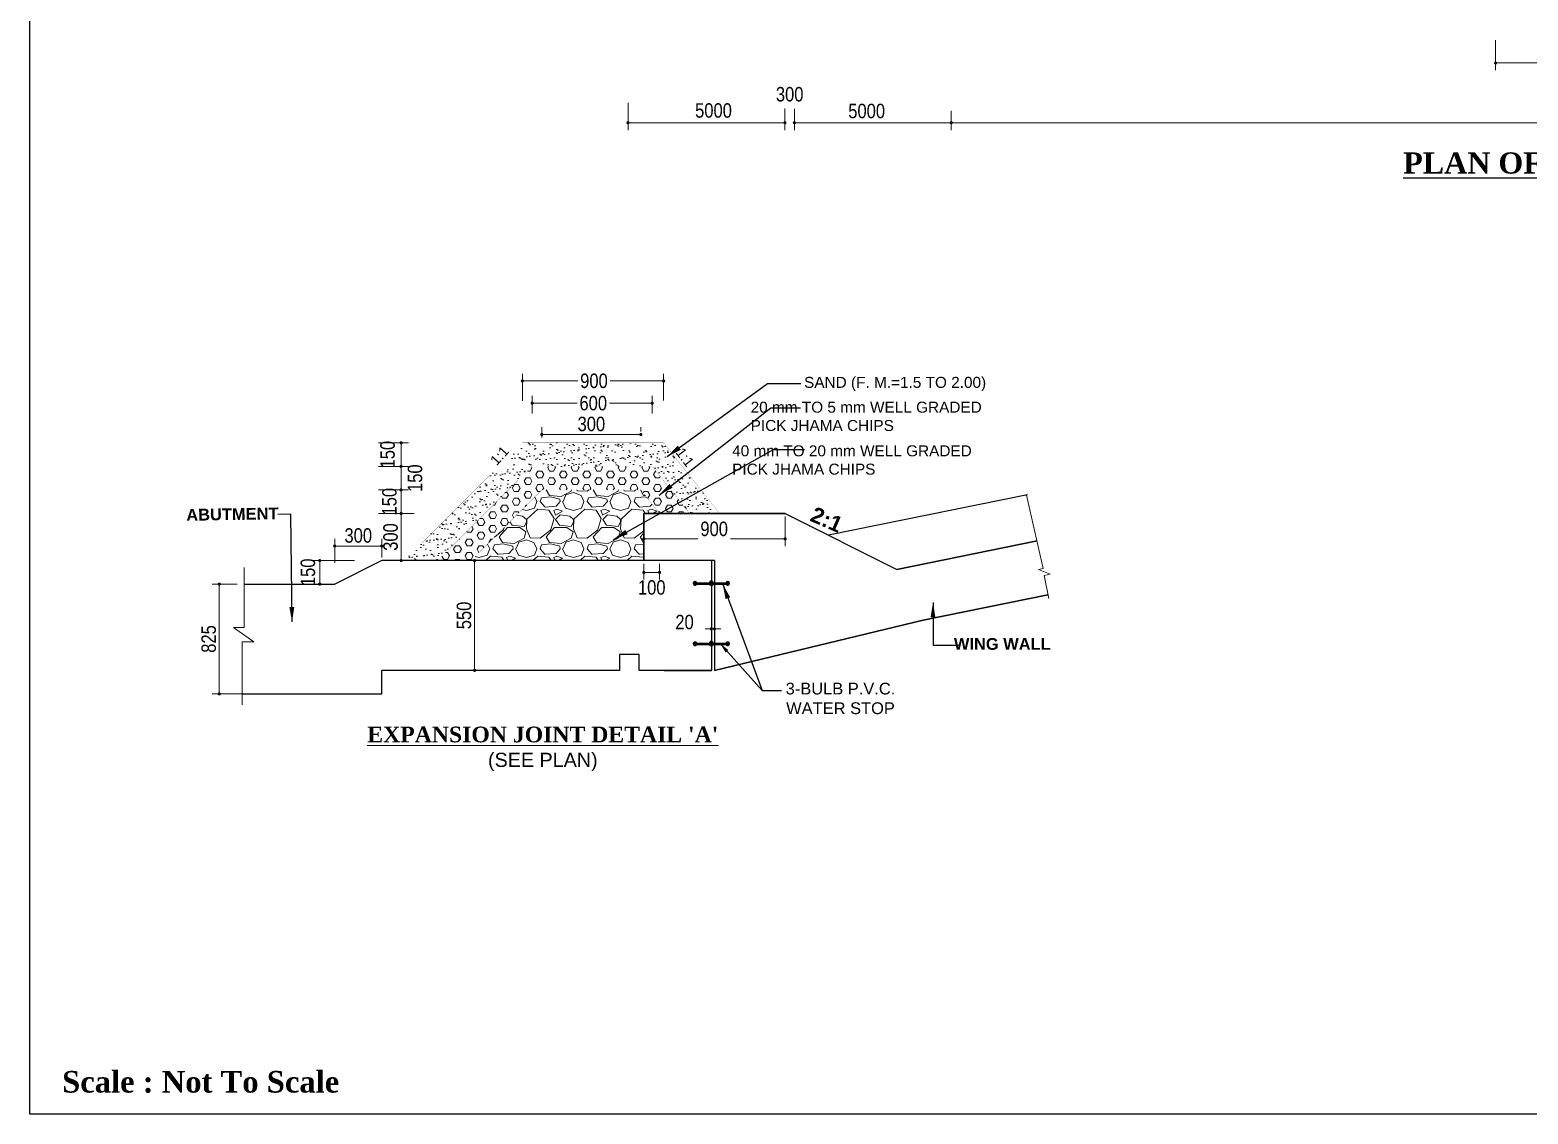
# Model space of a CAD drawing. Extents: x -358915 to 1258323, y -1667244 to -305611.
# Drawn here: x 124786 to 172511, y -1510687 to -1476153 of the extents above; entities that cross this region are included whole.
import ezdxf

# ---------------------------------------------------------------- set-up
doc = ezdxf.new("R2010")
doc.units = 0
doc.header["$LTSCALE"] = 300
doc.header["$MEASUREMENT"] = 0
doc.linetypes.add('DASHED', pattern=[0.75, 0.5, -0.25])
doc.linetypes.add('DASHED2', pattern=[9.525, 6.35, -3.175])
doc.layers.get('0').update_dxf_attribs({"linetype": 'CONTINUOUS'})
doc.layers.get('DEFPOINTS').update_dxf_attribs({"linetype": 'CONTINUOUS'})
for name, color, linetype, lineweight in [('Dim', 7, 'CONTINUOUS', 9), ('Dimension', 8, 'CONTINUOUS', 18), ('HATCH', 252, 'CONTINUOUS', 5), ('line2', 3, 'CONTINUOUS', 30)]:
    doc.layers.add(name, color=color, linetype=linetype, lineweight=lineweight)
for name, color, linetype in [('DOTTED', 240, 'DASHED2'), ('LINE', 7, 'CONTINUOUS'), ('P1', 7, 'CONTINUOUS'), ('TEXT', 10, 'CONTINUOUS')]:
    doc.layers.add(name, color=color, linetype=linetype)
doc.styles.add('1-2', font='arial.ttf')
doc.styles.add('Arial', font='arial.ttf')
doc.styles.add('DIM', font='isocp3.shx')
doc.styles.add('dimText', font='ARIALN.TTF')
doc.styles.add('text', font='ARIALN.TTF', dxfattribs={"height": 1.6})
doc.dimstyles.new('3', dxfattribs={"dimtxt": 225, "dimasz": 350, "dimexe": 100, "dimexo": 25, "dimgap": 9, "dimtad": 0, "dimdec": 0, "dimzin": 0, "dimdsep": 46, "dimtxsty": 'Standard', "dimcen": 0, "dimclrd": 5, "dimclre": 6, "dimclrt": 256, "dimadec": 0, "dimazin": 0, "dimtfac": 1, "dimtdec": 0, "dimtofl": 0, "dimtmove": 2, "dimatfit": 3, "dimfxl": 1, "dimtolj": 1, "dimtzin": 0, "dimarcsym": 0})
doc.dimstyles.new('dim_230', dxfattribs={"dimtxt": 460, "dimasz": 460, "dimexe": 230, "dimexo": 100, "dimgap": 100, "dimtad": 1, "dimdec": 0, "dimzin": 0, "dimdsep": 46, "dimtxsty": 'dimText', "dimcen": 0.09, "dimclrd": 256, "dimclre": 256, "dimclrt": 7, "dimadec": 0, "dimazin": 0, "dimtfac": 1, "dimtdec": 0, "dimtofl": 0, "dimtmove": 0, "dimatfit": 3, "dimfxl": 1, "dimtolj": 1, "dimtzin": 0, "dimlwd": -1, "dimlwe": -1, "dimarcsym": 0})
doc.dimstyles.new('dim_240', dxfattribs={"dimtxt": 480, "dimasz": 480, "dimexe": 300, "dimexo": 200, "dimgap": 200, "dimtad": 1, "dimdec": 0, "dimzin": 0, "dimdsep": 46, "dimtxsty": 'DIM', "dimcen": 350, "dimclrd": 5, "dimclre": 5, "dimclrt": 7, "dimadec": 0, "dimazin": 0, "dimtfac": 1, "dimtdec": 0, "dimtmove": 0, "dimatfit": 3, "dimfxl": 20, "dimtolj": 1, "dimtzin": 0, "dimarcsym": 0})

# ---------------------------------------------------------------- blocks, each defined once
blk = doc.blocks.new('_Dot')
at = {"color": 0, "linetype": 'ByBlock', "lineweight": -2}
blk.add_line((-0.5, 0), (-1, 0), dxfattribs=at)
at = {"color": 0, "linetype": 'ByBlock', "const_width": 0.5}
blk.add_lwpolyline([(-0.25, 0, 1), (0.25, 0, 1)], format="xyb", close=True, dxfattribs=at)
blk = doc.blocks.new('*D163')
at = {"layer": 'DEFPOINTS', "color": 0, "ltscale": 500, "transparency": 16777216}
for p in [(149138, -1478561), (154138, -1478631), (149138, -1479110)]:
    blk.add_point(p, dxfattribs=at)
at = {"layer": 'Dim', "ltscale": 500, "transparency": 16777216}
for p, q in [((149138, -1478661), (149138, -1479340)), ((154138, -1478731), (154138, -1479340)), ((154038, -1479110), (149238, -1479110))]:
    blk.add_line(p, q, dxfattribs=at)
at = {"layer": 'Dim', "ltscale": 500, "transparency": 16777216, "xscale": 100, "yscale": 100, "zscale": 100, "rotation": 180}
blk.add_blockref('_Dot', (149138, -1479110), dxfattribs=at)
at = {"layer": 'Dim', "ltscale": 500, "transparency": 16777216, "xscale": 100, "yscale": 100, "zscale": 100}
blk.add_blockref('_Dot', (154138, -1479110), dxfattribs=at)
at = {"layer": 'Dim', "color": 7, "ltscale": 500, "transparency": 16777216, "insert": (151441, -1478737), "char_height": 460, "attachment_point": 5, "style": 'dimText'}
blk.add_mtext('\\A1;5000', dxfattribs=at)
blk = doc.blocks.new('*D164')
at = {"layer": 'DEFPOINTS', "color": 0, "ltscale": 500, "transparency": 16777216}
for p in [(143838, -1478372), (148838, -1478556), (143838, -1479110)]:
    blk.add_point(p, dxfattribs=at)
at = {"layer": 'Dim', "ltscale": 500, "transparency": 16777216}
for p, q in [((143838, -1478472), (143838, -1479340)), ((148838, -1478656), (148838, -1479340)), ((148738, -1479110), (143938, -1479110))]:
    blk.add_line(p, q, dxfattribs=at)
at = {"layer": 'Dim', "ltscale": 500, "transparency": 16777216, "xscale": 100, "yscale": 100, "zscale": 100, "rotation": 180}
blk.add_blockref('_Dot', (143838, -1479110), dxfattribs=at)
at = {"layer": 'Dim', "ltscale": 500, "transparency": 16777216, "xscale": 100, "yscale": 100, "zscale": 100}
blk.add_blockref('_Dot', (148838, -1479110), dxfattribs=at)
at = {"layer": 'Dim', "color": 7, "ltscale": 500, "transparency": 16777216, "insert": (146562, -1478720), "char_height": 460, "attachment_point": 5, "style": 'dimText'}
blk.add_mtext('\\A1;5000', dxfattribs=at)
blk = doc.blocks.new('*D165')
at = {"layer": 'DEFPOINTS', "color": 0, "ltscale": 500, "transparency": 16777216}
for p in [(148838, -1478556), (149138, -1478561), (149138, -1479110)]:
    blk.add_point(p, dxfattribs=at)
at = {"layer": 'Dim', "ltscale": 500, "transparency": 16777216}
for p, q in [((148838, -1478656), (148838, -1479340)), ((149138, -1478661), (149138, -1479340)), ((148738, -1479110), (148638, -1479110)), ((149238, -1479110), (149338, -1479110))]:
    blk.add_line(p, q, dxfattribs=at)
at = {"layer": 'Dim', "ltscale": 500, "transparency": 16777216, "xscale": 100, "yscale": 100, "zscale": 100}
blk.add_blockref('_Dot', (148838, -1479110), dxfattribs=at)
at = {"layer": 'Dim', "ltscale": 500, "transparency": 16777216, "xscale": 100, "yscale": 100, "zscale": 100, "rotation": 180}
blk.add_blockref('_Dot', (149138, -1479110), dxfattribs=at)
at = {"layer": 'Dim', "color": 7, "ltscale": 500, "transparency": 16777216, "insert": (148988, -1478203), "char_height": 460, "attachment_point": 5, "style": 'dimText'}
blk.add_mtext('\\A1;300', dxfattribs=at)
blk = doc.blocks.new('*D194')
at = {"layer": 'DEFPOINTS', "color": 0, "ltscale": 500, "transparency": 16777216}
for p in [(171479, -1476380), (177478, -1476380), (177478, -1477205)]:
    blk.add_point(p, dxfattribs=at)
at = {"layer": 'Dim', "ltscale": 500, "transparency": 16777216}
for p, q in [((171479, -1476480), (171479, -1477435)), ((177478, -1476480), (177478, -1477435)), ((171579, -1477205), (177378, -1477205))]:
    blk.add_line(p, q, dxfattribs=at)
at = {"layer": 'Dim', "ltscale": 500, "transparency": 16777216, "xscale": 100, "yscale": 100, "zscale": 100, "rotation": 180}
blk.add_blockref('_Dot', (171479, -1477205), dxfattribs=at)
at = {"layer": 'Dim', "ltscale": 500, "transparency": 16777216, "xscale": 100, "yscale": 100, "zscale": 100}
blk.add_blockref('_Dot', (177478, -1477205), dxfattribs=at)
at = {"layer": 'Dim', "color": 7, "ltscale": 500, "transparency": 16777216, "insert": (174479, -1476824), "char_height": 550, "attachment_point": 5, "style": 'Arial'}
blk.add_mtext('\\A1;7000', dxfattribs=at)
blk = doc.blocks.new('*D218')
at = {"layer": 'DEFPOINTS', "color": 0, "ltscale": 500, "transparency": 16777216}
for p in [(154138, -1479110, 0), (196528, -1479110), (196528, -1479110)]:
    blk.add_point(p, dxfattribs=at)
at = {"layer": 'Dim', "ltscale": 500, "transparency": 16777216}
for p, q in [((154138, -1479010), (154138, -1478880)), ((196528, -1479010), (196528, -1478880)), ((154238, -1479110), (196428, -1479110))]:
    blk.add_line(p, q, dxfattribs=at)
at = {"layer": 'Dim', "ltscale": 500, "transparency": 16777216, "xscale": 100, "yscale": 100, "zscale": 100, "rotation": 180}
blk.add_blockref('_Dot', (154138, -1479110), dxfattribs=at)
at = {"layer": 'Dim', "ltscale": 500, "transparency": 16777216, "xscale": 100, "yscale": 100, "zscale": 100}
blk.add_blockref('_Dot', (196528, -1479110), dxfattribs=at)
at = {"layer": 'Dim', "color": 7, "ltscale": 500, "transparency": 16777216, "insert": (175333, -1478776), "char_height": 460, "attachment_point": 5, "style": 'dimText'}
blk.add_mtext('\\A1;41090', dxfattribs=at)
blk = doc.blocks.new('*D292')
at = {"layer": 'DEFPOINTS', "color": 0, "ltscale": 500, "transparency": 16777216}
for p in [(136015, -1490056), (136015, -1490806), (136610, -1490806)]:
    blk.add_point(p, dxfattribs=at)
at = {"layer": 'Dim', "ltscale": 500, "transparency": 16777216}
for p, q in [((136115, -1490056), (136840, -1490056)), ((136610, -1490156), (136610, -1490706)), ((136115, -1490806), (136840, -1490806))]:
    blk.add_line(p, q, dxfattribs=at)
at = {"layer": 'Dim', "ltscale": 500, "transparency": 16777216, "xscale": 100, "yscale": 100, "zscale": 100}
for p, rotation in [((136610, -1490056), 90), ((136610, -1490806), 270)]:
    blk.add_blockref('_Dot', p, dxfattribs=dict(at, rotation=rotation))
at = {"layer": 'Dim', "color": 7, "ltscale": 500, "transparency": 16777216, "insert": (137054, -1490431), "char_height": 460, "attachment_point": 5, "rotation": 90, "style": 'dimText'}
blk.add_mtext('\\A1;150', dxfattribs=at)
blk = doc.blocks.new('*D293')
at = {"layer": 'DEFPOINTS', "color": 0, "ltscale": 500, "transparency": 16777216}
for p in [(141093, -1489240), (144249, -1489041), (144249, -1489041)]:
    blk.add_point(p, dxfattribs=at)
at = {"layer": 'Dim', "ltscale": 500, "transparency": 16777216}
for p, q in [((141093, -1489140), (141093, -1488811)), ((144249, -1488941), (144249, -1488811)), ((141193, -1489041), (144149, -1489041))]:
    blk.add_line(p, q, dxfattribs=at)
at = {"layer": 'Dim', "ltscale": 500, "transparency": 16777216, "xscale": 100, "yscale": 100, "zscale": 100, "rotation": 180}
blk.add_blockref('_Dot', (141093, -1489041), dxfattribs=at)
at = {"layer": 'Dim', "ltscale": 500, "transparency": 16777216, "xscale": 100, "yscale": 100, "zscale": 100}
blk.add_blockref('_Dot', (144249, -1489041), dxfattribs=at)
at = {"layer": 'Dim', "color": 7, "ltscale": 500, "transparency": 16777216, "insert": (142671, -1488707), "char_height": 460, "attachment_point": 5, "style": 'dimText'}
blk.add_mtext('\\A1;300', dxfattribs=at)
blk = doc.blocks.new('*D294')
at = {"layer": 'DEFPOINTS', "color": 0, "ltscale": 500, "transparency": 16777216}
for p in [(130817, -1493805), (131488, -1493805), (131715, -1497304)]:
    blk.add_point(p, dxfattribs=at)
at = {"layer": 'Dim', "ltscale": 500, "transparency": 16777216}
for p, q in [((131388, -1493805), (130587, -1493805)), ((130817, -1497204), (130817, -1493905)), ((131615, -1497304), (130587, -1497304))]:
    blk.add_line(p, q, dxfattribs=at)
at = {"layer": 'Dim', "ltscale": 500, "transparency": 16777216, "xscale": 100, "yscale": 100, "zscale": 100}
for p, rotation in [((130817, -1493805), 90), ((130817, -1497304), 270)]:
    blk.add_blockref('_Dot', p, dxfattribs=dict(at, rotation=rotation))
at = {"layer": 'Dim', "color": 7, "ltscale": 500, "transparency": 16777216, "insert": (130482, -1495554), "char_height": 460, "attachment_point": 5, "rotation": 90, "style": 'dimText'}
blk.add_mtext('\\A1;825', dxfattribs=at)
blk = doc.blocks.new('*D303')
at = {"layer": 'DEFPOINTS', "color": 0, "ltscale": 500, "transparency": 16777216}
for p in [(134494, -1492594), (134494, -1493232), (135993, -1493056)]:
    blk.add_point(p, dxfattribs=at)
at = {"layer": 'Dim', "ltscale": 500, "transparency": 16777216}
for p, q in [((134494, -1493132), (134494, -1492364)), ((135993, -1492956), (135993, -1492364)), ((135893, -1492594), (134594, -1492594))]:
    blk.add_line(p, q, dxfattribs=at)
at = {"layer": 'Dim', "ltscale": 500, "transparency": 16777216, "xscale": 100, "yscale": 100, "zscale": 100, "rotation": 180}
blk.add_blockref('_Dot', (134494, -1492594), dxfattribs=at)
at = {"layer": 'Dim', "ltscale": 500, "transparency": 16777216, "xscale": 100, "yscale": 100, "zscale": 100}
blk.add_blockref('_Dot', (135993, -1492594), dxfattribs=at)
at = {"layer": 'Dim', "color": 7, "ltscale": 500, "transparency": 16777216, "insert": (135244, -1492259), "char_height": 460, "attachment_point": 5, "style": 'dimText'}
blk.add_mtext('\\A1;300', dxfattribs=at)
blk = doc.blocks.new('*D304')
at = {"layer": 'DEFPOINTS', "color": 0, "ltscale": 500, "transparency": 16777216}
for p in [(139215, -1493056), (138949, -1496554), (139215, -1496554)]:
    blk.add_point(p, dxfattribs=at)
at = {"layer": 'Dim', "ltscale": 500, "transparency": 16777216}
for p, q in [((139115, -1493056), (138719, -1493056)), ((138949, -1493156), (138949, -1496454)), ((139115, -1496554), (138719, -1496554))]:
    blk.add_line(p, q, dxfattribs=at)
at = {"layer": 'Dim', "ltscale": 500, "transparency": 16777216, "xscale": 100, "yscale": 100, "zscale": 100}
for p, rotation in [((138949, -1493056), 90), ((138949, -1496554), 270)]:
    blk.add_blockref('_Dot', p, dxfattribs=dict(at, rotation=rotation))
at = {"layer": 'Dim', "color": 7, "ltscale": 500, "transparency": 16777216, "insert": (138614, -1494805), "char_height": 460, "attachment_point": 5, "rotation": 90, "style": 'dimText'}
blk.add_mtext('\\A1;550', dxfattribs=at)
blk = doc.blocks.new('*D295')
at = {"layer": 'DEFPOINTS', "color": 0, "ltscale": 500, "transparency": 16777216}
for p in [(136610, -1491556), (137130, -1491556), (137130, -1493056)]:
    blk.add_point(p, dxfattribs=at)
at = {"layer": 'Dim', "ltscale": 500, "transparency": 16777216}
for p, q in [((137030, -1491556), (136380, -1491556)), ((136610, -1492956), (136610, -1491656)), ((137030, -1493056), (136380, -1493056))]:
    blk.add_line(p, q, dxfattribs=at)
at = {"layer": 'Dim', "ltscale": 500, "transparency": 16777216, "xscale": 100, "yscale": 100, "zscale": 100}
for p, rotation in [((136610, -1491556), 90), ((136610, -1493056), 270)]:
    blk.add_blockref('_Dot', p, dxfattribs=dict(at, rotation=rotation))
at = {"layer": 'Dim', "color": 7, "ltscale": 500, "transparency": 16777216, "insert": (136275, -1492306), "char_height": 460, "attachment_point": 5, "rotation": 90, "style": 'dimText'}
blk.add_mtext('\\A1;300', dxfattribs=at)
blk = doc.blocks.new('*D296')
at = {"layer": 'DEFPOINTS', "color": 0, "ltscale": 500, "transparency": 16777216}
for p in [(135786, -1490806), (135786, -1491556), (136610, -1491556)]:
    blk.add_point(p, dxfattribs=at)
at = {"layer": 'Dim', "ltscale": 500, "transparency": 16777216}
for p, q in [((135886, -1490806), (136840, -1490806)), ((136610, -1490906), (136610, -1491456)), ((135886, -1491556), (136840, -1491556))]:
    blk.add_line(p, q, dxfattribs=at)
at = {"layer": 'Dim', "ltscale": 500, "transparency": 16777216, "xscale": 100, "yscale": 100, "zscale": 100}
for p, rotation in [((136610, -1490806), 90), ((136610, -1491556), 270)]:
    blk.add_blockref('_Dot', p, dxfattribs=dict(at, rotation=rotation))
at = {"layer": 'Dim', "color": 7, "ltscale": 500, "transparency": 16777216, "insert": (136239, -1491181), "char_height": 460, "attachment_point": 5, "rotation": 90, "style": 'dimText'}
blk.add_mtext('\\A1;150', dxfattribs=at)
blk = doc.blocks.new('*D297')
at = {"layer": 'DEFPOINTS', "color": 0, "ltscale": 500, "transparency": 16777216}
for p in [(135230, -1493056), (134018, -1493805), (134494, -1493805)]:
    blk.add_point(p, dxfattribs=at)
at = {"layer": 'Dim', "ltscale": 500, "transparency": 16777216}
for p, q in [((135130, -1493056), (133788, -1493056)), ((134018, -1493156), (134018, -1493705)), ((134394, -1493805), (133788, -1493805))]:
    blk.add_line(p, q, dxfattribs=at)
at = {"layer": 'Dim', "ltscale": 500, "transparency": 16777216, "xscale": 100, "yscale": 100, "zscale": 100}
for p, rotation in [((134018, -1493056), 90), ((134018, -1493805), 270)]:
    blk.add_blockref('_Dot', p, dxfattribs=dict(at, rotation=rotation))
at = {"layer": 'Dim', "color": 7, "ltscale": 500, "transparency": 16777216, "insert": (133642, -1493430), "char_height": 460, "attachment_point": 5, "rotation": 90, "style": 'dimText'}
blk.add_mtext('\\A1;150', dxfattribs=at)
blk = doc.blocks.new('*D298')
at = {"layer": 'DEFPOINTS', "color": 0, "ltscale": 500, "transparency": 16777216}
for p in [(135786, -1489306), (136610, -1489306), (135786, -1490056)]:
    blk.add_point(p, dxfattribs=at)
at = {"layer": 'Dim', "ltscale": 500, "transparency": 16777216}
for p, q in [((135886, -1489306), (136840, -1489306)), ((136610, -1489956), (136610, -1489406)), ((135886, -1490056), (136840, -1490056))]:
    blk.add_line(p, q, dxfattribs=at)
at = {"layer": 'Dim', "ltscale": 500, "transparency": 16777216, "xscale": 100, "yscale": 100, "zscale": 100}
for p, rotation in [((136610, -1489306), 90), ((136610, -1490056), 270)]:
    blk.add_blockref('_Dot', p, dxfattribs=dict(at, rotation=rotation))
at = {"layer": 'Dim', "color": 7, "ltscale": 500, "transparency": 16777216, "insert": (136180, -1489681), "char_height": 460, "attachment_point": 5, "rotation": 90, "style": 'dimText'}
blk.add_mtext('\\A1;150', dxfattribs=at)
blk = doc.blocks.new('*D305')
at = {"layer": 'DEFPOINTS', "color": 0, "ltscale": 500, "transparency": 16777216}
for p in [(146593, -1495231), (146493, -1495254), (146593, -1495254)]:
    blk.add_point(p, dxfattribs=at)
at = {"layer": 'Dim', "ltscale": 500, "transparency": 16777216}
for p, q in [((146393, -1495231), (146293, -1495231)), ((146493, -1495154), (146493, -1495001)), ((146593, -1495154), (146593, -1495001)), ((146693, -1495231), (146793, -1495231))]:
    blk.add_line(p, q, dxfattribs=at)
at = {"layer": 'Dim', "ltscale": 500, "transparency": 16777216, "xscale": 100, "yscale": 100, "zscale": 100}
blk.add_blockref('_Dot', (146493, -1495231), dxfattribs=at)
at = {"layer": 'Dim', "ltscale": 500, "transparency": 16777216, "xscale": 100, "yscale": 100, "zscale": 100, "rotation": 180}
blk.add_blockref('_Dot', (146593, -1495231), dxfattribs=at)
at = {"layer": 'Dim', "color": 7, "ltscale": 500, "transparency": 16777216, "insert": (145639, -1495017), "char_height": 460, "attachment_point": 5, "style": 'dimText'}
blk.add_mtext('\\A1;20', dxfattribs=at)
blk = doc.blocks.new('*D299')
at = {"layer": 'DEFPOINTS', "color": 0, "ltscale": 500, "transparency": 16777216}
for p in [(144344, -1493058), (144844, -1493056), (144844, -1493434)]:
    blk.add_point(p, dxfattribs=at)
at = {"layer": 'Dim', "ltscale": 500, "transparency": 16777216}
for p, q in [((144344, -1493158), (144344, -1493664)), ((144844, -1493156), (144844, -1493664)), ((144444, -1493434), (144744, -1493434))]:
    blk.add_line(p, q, dxfattribs=at)
at = {"layer": 'Dim', "ltscale": 500, "transparency": 16777216, "xscale": 100, "yscale": 100, "zscale": 100, "rotation": 180}
blk.add_blockref('_Dot', (144344, -1493434), dxfattribs=at)
at = {"layer": 'Dim', "ltscale": 500, "transparency": 16777216, "xscale": 100, "yscale": 100, "zscale": 100}
blk.add_blockref('_Dot', (144844, -1493434), dxfattribs=at)
at = {"layer": 'Dim', "color": 7, "ltscale": 500, "transparency": 16777216, "insert": (144594, -1493915), "char_height": 460, "attachment_point": 5, "style": 'dimText'}
blk.add_mtext('\\A1;100', dxfattribs=at)
blk = doc.blocks.new('*D300')
at = {"layer": 'DEFPOINTS', "color": 0, "ltscale": 500, "transparency": 16777216}
for p in [(148843, -1491555), (148843, -1492365), (144344, -1492760)]:
    blk.add_point(p, dxfattribs=at)
at = {"layer": 'Dim', "ltscale": 500, "transparency": 16777216}
for p, q in [((148843, -1491655), (148843, -1492595)), ((144344, -1492660), (144344, -1492135)), ((144444, -1492365), (146067, -1492365)), ((148743, -1492365), (147099, -1492365))]:
    blk.add_line(p, q, dxfattribs=at)
at = {"layer": 'Dim', "ltscale": 500, "transparency": 16777216, "xscale": 100, "yscale": 100, "zscale": 100, "rotation": 180}
blk.add_blockref('_Dot', (144344, -1492365), dxfattribs=at)
at = {"layer": 'Dim', "ltscale": 500, "transparency": 16777216, "xscale": 100, "yscale": 100, "zscale": 100}
blk.add_blockref('_Dot', (148843, -1492365), dxfattribs=at)
at = {"layer": 'Dim', "color": 7, "ltscale": 500, "transparency": 16777216, "insert": (146583, -1492049), "char_height": 460, "attachment_point": 5, "style": 'dimText'}
blk.add_mtext('\\A1;900', dxfattribs=at)
blk = doc.blocks.new('*D301')
at = {"layer": 'DEFPOINTS', "color": 0, "ltscale": 500, "transparency": 16777216}
for p in [(144973, -1487333), (140473, -1488067), (144973, -1488052)]:
    blk.add_point(p, dxfattribs=at)
at = {"layer": 'Dim', "ltscale": 500, "transparency": 16777216}
for p, q in [((140473, -1487967), (140473, -1487103)), ((144973, -1487952), (144973, -1487103)), ((140573, -1487333), (142238, -1487333)), ((144873, -1487333), (143270, -1487333))]:
    blk.add_line(p, q, dxfattribs=at)
at = {"layer": 'Dim', "ltscale": 500, "transparency": 16777216, "xscale": 100, "yscale": 100, "zscale": 100, "rotation": 180}
blk.add_blockref('_Dot', (140473, -1487333), dxfattribs=at)
at = {"layer": 'Dim', "ltscale": 500, "transparency": 16777216, "xscale": 100, "yscale": 100, "zscale": 100}
blk.add_blockref('_Dot', (144973, -1487333), dxfattribs=at)
at = {"layer": 'Dim', "color": 7, "ltscale": 500, "transparency": 16777216, "insert": (142754, -1487333), "char_height": 460, "attachment_point": 5, "style": 'dimText'}
blk.add_mtext('\\A1;900', dxfattribs=at)
blk = doc.blocks.new('*D302')
at = {"layer": 'DEFPOINTS', "color": 0, "ltscale": 500, "transparency": 16777216}
for p in [(144611, -1488043), (140783, -1488468), (144611, -1488468)]:
    blk.add_point(p, dxfattribs=at)
at = {"layer": 'Dim', "ltscale": 500, "transparency": 16777216}
for p, q in [((140783, -1488368), (140783, -1487813)), ((140883, -1488043), (142214, -1488043)), ((144511, -1488043), (143248, -1488043)), ((144611, -1488368), (144611, -1487813))]:
    blk.add_line(p, q, dxfattribs=at)
at = {"layer": 'Dim', "ltscale": 500, "transparency": 16777216, "xscale": 100, "yscale": 100, "zscale": 100, "rotation": 180}
blk.add_blockref('_Dot', (140783, -1488043), dxfattribs=at)
at = {"layer": 'Dim', "ltscale": 500, "transparency": 16777216, "xscale": 100, "yscale": 100, "zscale": 100}
blk.add_blockref('_Dot', (144611, -1488043), dxfattribs=at)
at = {"layer": 'Dim', "color": 7, "ltscale": 500, "transparency": 16777216, "insert": (142731, -1488043), "char_height": 460, "attachment_point": 5, "style": 'dimText'}
blk.add_mtext('\\A1;600', dxfattribs=at)

msp = doc.modelspace()

# ---------------------------------------------------------------- hatches: boundary and pattern name
at = {"layer": 'Dim'}
h = msp.add_hatch(dxfattribs=at)
h.set_pattern_fill('ANSI31', color=2, scale=5)
h.set_pattern_definition([(45, (-1645333.4703, -1591165.283), (-0.44194173824, 0.44194173824), [])])
h.paths.add_polyline_path([(146556.1, -1493760.4, 0.75964), (146430.5, -1493760.4), (146023.5, -1493760.4, 4.6749844), (146023.5, -1493805.4), (146434.2, -1493805.4, 0.6374976), (146552.4, -1493805.4), (146963.1, -1493805.4, 4.6749844), (146963.1, -1493760.4)])
h.paths.add_polyline_path([(146463.1, -1493777.9, -1), (146523.5, -1493777.9, -1)], flags=16)
h = msp.add_hatch(dxfattribs=at)
h.set_pattern_fill('ANSI31', color=2, scale=5)
h.set_pattern_definition([(45, (-1645333.4703, -1593087.8528), (-0.44194173824, 0.44194173824), [])])
h.paths.add_polyline_path([(146556.1, -1495683, 0.75964), (146430.5, -1495683), (146023.5, -1495683, 4.6749844), (146023.5, -1495728), (146434.2, -1495728, 0.6374976), (146552.4, -1495728), (146963.1, -1495728, 4.6749844), (146963.1, -1495683)])
h.paths.add_polyline_path([(146463.1, -1495700.5, -1), (146523.5, -1495700.5, -1)], flags=16)
at = {"layer": 'HATCH', "ltscale": 50}
h = msp.add_hatch(dxfattribs=at)
h.set_pattern_fill('AR-SAND', color=1, scale=175)
h.set_pattern_definition([(37.5, (-1641408.83, -1648686.95), (-11.023838, 337.19416), [0, -266, 0, -297.5, 0, -284.375]), (7.5, (-1641408.83, -1648686.95), (309.71092, 493.87556), [0, -143.5, 0, -239.75, 0, -91.875]), (327.5, (-1641624.08, -1648686.95), (544.974826, 0.990334), [0, -87.5, 0, -315, 0, -411.25]), (317.5, (-1641624.1, -1648686.95), (526.07216, 153.59322), [0, -43.75, 0, -206.5, 0, -236.25])])
h.paths.add_polyline_path([(144973.4, -1489305.4), (140473.4, -1489305.4), (136710.5, -1493055.7), (137773, -1493055.7), (140783.3, -1490055.4), (144611, -1490055.4), (145800.9, -1491555.4), (146542.9, -1491555.4), (146542.9, -1491284)])
h = msp.add_hatch(dxfattribs=at)
h.set_pattern_fill('HEX', color=2, scale=1000)
h.set_pattern_definition([(0, (-1641408.83, -1648686.95), (0, 216.50635), [125, -250]), (120, (-1641408.83, -1648686.95), (-187.5, -108.253175), [125, -250]), (60, (-1641283.83, -1648686.95), (-187.5, 108.253175), [125, -250])])
h.paths.add_polyline_path([(144611, -1490055.4), (140783.3, -1490055.4), (137773, -1493055.7), (138835.4, -1493055.7), (141093.2, -1490805.4), (144248.6, -1490805.4), (144843.6, -1491555.4), (145800.9, -1491555.4)])
h = msp.add_hatch(dxfattribs=at)
h.set_pattern_fill('GRAVEL', color=8, scale=1500)
h.set_pattern_definition([(228.0127875, (-1640328.83, -1647186.95), (-12000, -13500), [201.804, -19978.6321]), (184.9697407, (-1640463.83, -1647336.95), (18000, 1500), [346.302, -34283.8871]), (132.510447, (-1640808.83, -1647366.95), (15000, -16500), [244.182, -24174.0489]), (267.273689, (-1641393.83, -1647741.95), (1500, 30000), [315.357, -31220.3371]), (292.833654, (-1641408.83, -1648056.95), (-7500, 18000), [309.2325, -30614.0597]), (357.273689, (-1641288.83, -1648341.95), (-30000, 1500), [315.357, -31220.3371]), (37.6942405, (-1640973.83, -1648356.95), (-19500, -15000), [417.0435, -41287.2728]), (72.2553284, (-1640643.83, -1648101.95), (10500, 33000), [393.732, -38979.4822]), (121.4295656, (-1640523.83, -1647726.95), (-12000, 19500), [316.425, -31326.1097]), (175.236358, (-1640688.83, -1647456.95), (16500, -1500), [361.248, -17701.1439]), (222.3974378, (-1641048.83, -1647426.95), (-18000, -16500), [467.172, -46250.0625]), (138.814075, (-1639908.83, -1647756.95), (-10500, 9000), [159.4515, -15785.7672]), (171.4692344, (-1640028.83, -1647651.95), (19500, -3000), [303.3555, -30032.2671]), (225, (-1640328.8, -1647607), (-2e-13, -1500), [212.1315, -1909.1888]), (203.19859, (-1640433.83, -1647426.95), (7500, 3000), [114.237, -11309.4227]), (291.80141, (-1640538.83, -1647471.95), (-1500, 4500), [161.5545, -7916.1927]), (30.963757, (-1640478.83, -1647621.95), (4500, 3000), [262.3935, -8484.0343]), (161.56505, (-1640253.83, -1647486.95), (3000, -1500), [189.7365, -4553.68]), (16.3895403, (-1641408.83, -1647471.95), (15000, 4500), [265.8, -26314.2677]), (70.346176, (-1641153.83, -1647396.95), (-6000, -16500), [222.9915, -22076.1116]), (293.19859, (-1640253.83, -1647186.95), (-3000, 7500), [228.4725, -11195.1872]), (343.6104597, (-1640163.83, -1647396.95), (-15000, 4500), [265.8, -26314.2677]), (339.443955, (-1641408.83, -1648401.95), (-7500, 3000), [256.32, -12559.6856]), (294.7751406, (-1641168.83, -1648491.95), (-7500, 16500), [214.767, -21261.9646]), (66.80141, (-1640238.83, -1648686.95), (3000, 7500), [228.4725, -11195.1872]), (17.3540246, (-1640148.83, -1648476.95), (-19500, -6000), [251.4465, -24893.1354]), (69.443955, (-1640973.83, -1648686.95), (-3000, -7500), [128.16, -12687.8456]), (101.309932, (-1640328.83, -1648686.95), (-1500, 6000), [76.485, -7572.0443]), (165.963757, (-1640343.83, -1648611.95), (4500, -1500), [309.2325, -5875.426]), (186.009006, (-1640643.83, -1648536.95), (15000, 1500), [286.575, -28370.8848]), (303.690068, (-1640478.83, -1647756.95), (-1500, 3000), [216.333, -5191.9939]), (353.1572266, (-1640358.83, -1647936.95), (25500, -3000), [377.691, -37391.3439]), (60.945396, (-1639983.83, -1647981.95), (-6000, -10500), [154.434, -15289.0112]), (90, (-1639908.8, -1647847), (-1500, 1500), [90, -1410]), (120.256437, (-1640673.83, -1648491.95), (6000, -10500), [208.386, -20630.28]), (48.0127875, (-1640778.83, -1648311.95), (12000, 13500), [403.608, -19776.8281]), (0, (-1640508.8, -1648012), (1500, 1500), [390, -1110]), (325.3048465, (-1640118.83, -1648011.95), (15000, -10500), [237.171, -23479.9115]), (254.054604, (-1639923.83, -1648146.95), (-1500, -6000), [218.403, -10701.7618]), (207.6459754, (-1639983.83, -1648356.95), (-28500, -15000), [355.5975, -35204.2113]), (175.4260787, (-1640298.83, -1648521.95), (-19500, 1500), [376.1985, -37243.6101])])
h.paths.add_polyline_path([(144343.6, -1491555.4), (144843.6, -1491555.4), (144248.6, -1490805.4), (141093.2, -1490805.4), (138835.4, -1493055.7), (144343.6, -1493055.7)])

# ---------------------------------------------------------------- linework, layer by layer
at = {"color": 7}
msp.add_lwpolyline([(148843.3, -1491555.4), (152405.7, -1493336.5)], dxfattribs=at)
at = {"layer": 'Dim', "color": 8}
for points in [[(157239.8, -1494261.9), (157094.6, -1493535.5), (157284.2, -1493490.1), (156914.4, -1493343.3), (157062.6, -1493305.3), (156528.4, -1490968)], [(131547.9, -1497649.5), (131547.9, -1495649.9), (131919.2, -1495649.9), (131273.5, -1495184.5), (131607.6, -1495184.5), (131607.6, -1493277.8)]]:
    msp.add_lwpolyline(points, dxfattribs=at)
at = {"layer": 'Dimension', "color": 0, "lineweight": 30, "ltscale": 2}
msp.add_lwpolyline([(144343.6, -1493055.7), (144343.6, -1491555.4), (148843.3, -1491555.4)], dxfattribs=at)
at = {"layer": 'DOTTED', "color": 8, "linetype": 'Continuous', "ltscale": 0.5}
msp.add_lwpolyline([(136708.3, -1493057.9, 5, 5, 0), (140473.4, -1489305.4, 5, 5, 0), (144973.4, -1489305.4, 5, 5, 0), (146760, -1491557.6, 0, 0, 0)], format="xyseb", dxfattribs=at)
at = {"layer": 'DOTTED', "color": 8, "linetype": 'Continuous', "ltscale": 0.5, "const_width": 5}
for points in [[(137773, -1493055.7), (140783.3, -1490055.4), (144611, -1490055.4), (145800.9, -1491555.4)], [(138835.4, -1493055.7), (141093.2, -1490805.4), (144248.6, -1490805.4), (144843.6, -1491555.4)]]:
    msp.add_lwpolyline(points, dxfattribs=at)
at = {"layer": 'DOTTED', "color": 2}
for points in [[(146023.5, -1493760.4), (146430.5, -1493760.4)], [(146023.5, -1493805.4), (146434.2, -1493805.4)], [(146552.4, -1493805.4), (146963.1, -1493805.4)], [(146556.1, -1493760.4), (146963.1, -1493760.4)], [(146023.5, -1495683), (146430.5, -1495683)], [(146556.1, -1495683), (146963.1, -1495683)], [(146023.5, -1495728), (146434.2, -1495728)], [(146552.4, -1495728), (146963.1, -1495728)]]:
    msp.add_lwpolyline(points, dxfattribs=at)
for centre in [(146493.3, -1493777.9), (146493.3, -1495700.5)]:
    msp.add_circle(centre, 30.2, dxfattribs=at)
for centre, radius, start, end in [((145973.3, -1493782.9), 55, 24.14774, 335.85226), ((146493.3, -1493777.9), 65.2, 15.55648, 164.44352), ((146493.3, -1493777.9), 65.2, 204.96517, 335.03483), ((147013.3, -1493782.9), 55, 204.14774, 155.85226), ((145973.3, -1495705.5), 55, 24.14774, 335.85226), ((146493.3, -1495700.5), 65.2, 15.55648, 164.44352), ((147013.3, -1495705.5), 55, 204.14774, 155.85226), ((146493.3, -1495700.5), 65.2, 204.96517, 335.03483)]:
    msp.add_arc(centre, radius, start, end, dxfattribs=at)
at = {"layer": 'LINE'}
msp.add_lwpolyline([(234602.6, -1510687.4), (124785.7, -1510687.4), (124785.7, -1433031.1), (234602.6, -1433031.1)], close=True, dxfattribs=at)
at = {"layer": 'line2', "color": 7}
for points in [[(156869.2, -1492429.4), (152405.7, -1493336.5)], [(157217.7, -1494144.4), (153244.9, -1494951.8)], [(153244.9, -1494951.8), (146592.5, -1496553.7)]]:
    msp.add_lwpolyline(points, dxfattribs=at)
at = {"layer": 'line2', "color": 2}
for points in [[(146442.8, -1493819.1), (146463.9, -1493836.1), (146493.3, -1493843.1), (146524.8, -1493835), (146542.8, -1493820.4)], [(146442.8, -1495741.6), (146463.9, -1495758.6), (146493.3, -1495765.7), (146524.8, -1495757.6), (146542.8, -1495743)]]:
    msp.add_lwpolyline(points, dxfattribs=at)
at = {"layer": 'line2', "color": 1}
msp.add_lwpolyline([(144993.5, -1496555.2), (146493.3, -1496555.2)], dxfattribs=at)
at = {"layer": 'P1', "color": 7, "ltscale": 500000}
for p, q in [((146592.5, -1493055.7), (135993.3, -1493055.7)), ((131607.6, -1493804.7), (134494.3, -1493804.7)), ((144189.6, -1496046.5), (143564.6, -1496046.5)), ((143564.6, -1496046.5), (143564.6, -1496553.7)), ((144189.6, -1496553.7), (144189.6, -1496046.5)), ((143564.6, -1496553.7), (135993.3, -1496553.7)), ((135993.3, -1497303.7), (135993.3, -1496553.7)), ((146493.3, -1496553.7), (144189.6, -1496553.7)), ((131547.9, -1497303.7), (135993.3, -1497303.7))]:
    msp.add_line(p, q, dxfattribs=at)
at = {"layer": 'P1', "color": 4, "linetype": 'DASHED', "ltscale": 500000}
msp.add_line((146493.3, -1493055.7), (146493.3, -1496553.7), dxfattribs=at)
for points in [[(156570.4, -1490959.5), (150229, -1492248.2)], [(146592.5, -1493055.7), (146592.5, -1496555.2)]]:
    msp.add_lwpolyline(points, dxfattribs=at)
at = {"layer": 'P1', "color": 7, "ltscale": 500000}
msp.add_lwpolyline([(135993.3, -1493055.7), (134494.3, -1493804.7)], dxfattribs=at)

# ---------------------------------------------------------------- texts
at = {"layer": 'Dimension', "color": 0, "lineweight": 13, "ltscale": 2, "attachment_point": 5, "style": '1-2'}
for s, insert, char_height, width in [('{\\C7;SAND (F. M.=1.5 TO 2.00)}', (152347.8, -1487431.8), 350, 8673.914), ('\\pxql;{\\C7;20 mm TO 5 mm WELL GRADED \\PPICK JHAMA CHIPS}', (153037.1, -1488463.9), 350, 10583.422), ('\\pxql;{\\C7;40 mm TO 20 mm WELL GRADED \\PPICK JHAMA CHIPS}', (153271.4, -1489854.3), 350, 12230.561), ('{\\fArial|b1|i0|c0|p34;\\C6;WING WALL}', (155762.5, -1495714.4, 0), 375, 3177.816), ('{\\C7;3-BULB P.V.C. \\PWATER STOP}', (150607.7, -1497449.3, 0), 375, 8245.967), ("{\\fTimes New Roman|b1|i0|c0|p18;\\L\\C6;EXPANSION JOINT DETAIL 'A'\\P\\fArial|b0|i0|c0|p34;\\H0.9x;\\l\\C7;(SEE PLAN)}", (141124.6, -1499055.2), 500, 15690.47)]:
    msp.add_mtext(s, dxfattribs=dict(at, insert=insert, char_height=char_height, width=width))
for s, insert, char_height, width, rotation in [('{\\C7;1:1}', (139742.4, -1489713.7), 320, 735.26, 48.1027), ('{\\C7;1:1}', (145654.4, -1489765.8), 320, 735.26, 307.38193), ('{\\fArial|b1|i0|c0|p34;\\C6;ABUTMENT}', (131233.8, -1491579.9, 0), 375, 2427.925, 0.97847), ('{\\fArial|b1|i0|c0|p34;\\C7;2:1}', (150168.9, -1491749.2, 0), 500, 3177.816, 336.60981)]:
    msp.add_mtext(s, dxfattribs=dict(at, insert=insert, char_height=char_height, width=width, rotation=rotation))
at = {"layer": 'TEXT', "insert": (168536.1, -1480052.7, 0), "char_height": 675, "width": 13237.077, "attachment_point": 1, "style": 'text'}
msp.add_mtext('{\\fTimes New Roman|b1|i0|c0|p18;\\L\\C6;PLAN OF REGULATOR}', dxfattribs=at)
at = {"layer": 'TEXT', "color": 0, "linetype": 'ByBlock', "insert": (125810.9, -1509315.9), "char_height": 687.593, "width": 35788.941, "attachment_point": 1, "style": 'Arial'}
msp.add_mtext('{\\fTimes New Roman|b1|i0|c0|p18;Scale : Not To Scale}', dxfattribs=at)

# ---------------------------------------------------------------- dimensions: what is measured, and where the dimension line sits
at = {"layer": 'Dim', "ltscale": 500}
for base, p1, p2, text, override, picture, middle in [((177478.5, -1477204.6, 0), (171478.9, -1476380.1, 0), (177478.5, -1476380.1, 0), '7000', {"dimtxt": 550, "dimasz": 100, "dimtxsty": 'Arial', "dimblk1": 'Dot', "dimblk2": 'Dot', "dimsah": 1, "dimtmove": 2}, '*D194', (174478.7, -1476823.8, 0)), ((196528.1, -1479110.4, 0), (154138, -1479110.4), (196528.1, -1479110.4, 0), '41090', {"dimasz": 100, "dimblk1": 'Dot', "dimblk2": 'Dot', "dimsah": 1, "dimtmove": 2}, '*D218', (175333.1, -1478775.5, 0)), ((144248.6, -1489041.5), (141093.2, -1489240), (144248.6, -1489041.5), '300', {"dimasz": 100, "dimblk1": 'Dot', "dimblk2": 'Dot', "dimsah": 1, "dimtmove": 2}, '*D293', (142670.9, -1488706.6)), ((134494.3, -1492593.9), (135993.3, -1493055.7), (134494.3, -1493231.7), '300', {"dimasz": 100, "dimblk1": 'Dot', "dimblk2": 'Dot', "dimsah": 1, "dimtmove": 2}, '*D303', (135243.8, -1492259))]:
    dim = msp.add_linear_dim(base=base, p1=p1, p2=p2, text=text, dimstyle='dim_230', override=override, dxfattribs=at)
    dim.commit()
    dim.dimension.update_dxf_attribs({"geometry": picture, "text_midpoint": middle})
for base, p1, p2, picture, middle in [((149138, -1479110.4, 0), (148838, -1478555.6, 0), (149138, -1478560.5, 0), '*D165', (148988, -1478203, 0)), ((143837.9, -1479110.4, 0), (148838, -1478555.6, 0), (143837.9, -1478372.2, 0), '*D164', (146562, -1478720.3, 0)), ((149138, -1479110.4, 0), (154138, -1478630.6, 0), (149138, -1478560.5, 0), '*D163', (151440.7, -1478736.6, 0))]:
    dim = msp.add_linear_dim(base=base, p1=p1, p2=p2, dimstyle='dim_230', override={"dimasz": 100, "dimblk1": 'Dot', "dimblk2": 'Dot', "dimsah": 1, "dimtmove": 2}, dxfattribs=at)
    dim.commit()
    dim.dimension.update_dxf_attribs({"geometry": picture, "text_midpoint": middle, "dimtype": 160})
for base, p1, p2, text, picture, middle in [((144973.4, -1487333.5), (140473.4, -1488066.9), (144973.4, -1488052.3), '900', '*D301', (142754.3, -1487333.5)), ((144611, -1488043.1), (140783.3, -1488468.2), (144611, -1488468.2), '600', '*D302', (142730.9, -1488043.1)), ((148843.3, -1492365.3), (144343.6, -1492760.1), (148843.3, -1491555.4), '900', '*D300', (146582.8, -1492049.3)), ((144843.6, -1493434.4), (144343.6, -1493057.9), (144843.6, -1493055.7), '100', '*D299', (144593.6, -1493914.8)), ((146592.5, -1495230.5), (146493.3, -1495253.7), (146592.5, -1495253.7), '20', '*D305', (145639.3, -1495016.7))]:
    dim = msp.add_linear_dim(base=base, p1=p1, p2=p2, text=text, dimstyle='dim_230', override={"dimasz": 100, "dimblk1": 'Dot', "dimblk2": 'Dot', "dimsah": 1, "dimtmove": 2}, dxfattribs=at)
    dim.commit()
    dim.dimension.update_dxf_attribs({"geometry": picture, "text_midpoint": middle, "dimtype": 160})
for base, p1, p2, angle, picture, middle in [((136609.7, -1489305.7), (135785.5, -1490055.7), (135785.5, -1489305.7), 90, '*D298', (136179.5, -1489680.7)), ((136609.7, -1490805.7), (136015.3, -1490055.7), (136015.3, -1490805.7), 270, '*D292', (137054, -1490430.7)), ((136609.7, -1491555.7), (135785.5, -1490805.7), (135785.5, -1491555.7), 270, '*D296', (136238.9, -1491180.7)), ((134017.7, -1493804.7), (135229.9, -1493055.7), (134494.3, -1493804.7), 90, '*D297', (133642.2, -1493430.2))]:
    dim = msp.add_linear_dim(base=base, p1=p1, p2=p2, angle=angle, text='150', dimstyle='dim_230', override={"dimasz": 100, "dimblk1": 'Dot', "dimblk2": 'Dot', "dimsah": 1, "dimtmove": 2}, dxfattribs=at)
    dim.commit()
    dim.dimension.update_dxf_attribs({"geometry": picture, "text_midpoint": middle, "dimtype": 160})
for base, p1, p2, text, picture, middle in [((136609.7, -1491555.7), (137129.9, -1493055.7), (137129.9, -1491555.7), '300', '*D295', (136274.8, -1492305.7)), ((138948.9, -1496553.7), (139215, -1493055.7), (139215, -1496553.7), '550', '*D304', (138614, -1494804.7)), ((130816.5, -1493804.7), (131715.3, -1497303.7), (131487.7, -1493804.7), '825', '*D294', (130481.6, -1495554.2))]:
    dim = msp.add_linear_dim(base=base, p1=p1, p2=p2, angle=90, text=text, dimstyle='dim_230', override={"dimasz": 100, "dimblk1": 'Dot', "dimblk2": 'Dot', "dimsah": 1, "dimtmove": 2}, dxfattribs=at)
    dim.commit()
    dim.dimension.update_dxf_attribs({"geometry": picture, "text_midpoint": middle})

# ---------------------------------------------------------------- leaders
at = {"layer": 'LINE', "color": 3, "ltscale": 0.5}
msp.add_leader([(146759.6, -1495683), (148108.3, -1497197.6)], dimstyle='3', override={"dimgap": 9, "dimtad": 0, "dimfxl": 700}, dxfattribs=at)
at = {"layer": 'line2', "lineweight": -2}
for points in [[(145084.5, -1489744.1), (148282.8, -1487416.8), (149346.1, -1487416.8)], [(144828.9, -1490970.1), (148390.5, -1488188.5), (149335.7, -1488188.5)], [(143372.1, -1492383), (148476.4, -1489519.9), (149457.3, -1489519.9)], [(133134.2, -1495012.6), (133098.6, -1491576.6), (132686.5, -1491583.6)], [(146854.4, -1493805.4, 0), (148108.3, -1497197.6, 0), (148732.6, -1497200.1, 0)], [(153554.9, -1494389.5, 0), (153554.9, -1495747.2, 0), (154379.2, -1495747.2, 0)]]:
    msp.add_leader(points, dimstyle='dim_240', override={"dimtad": 0}, dxfattribs=at)

doc.saveas('drawing.dxf')
